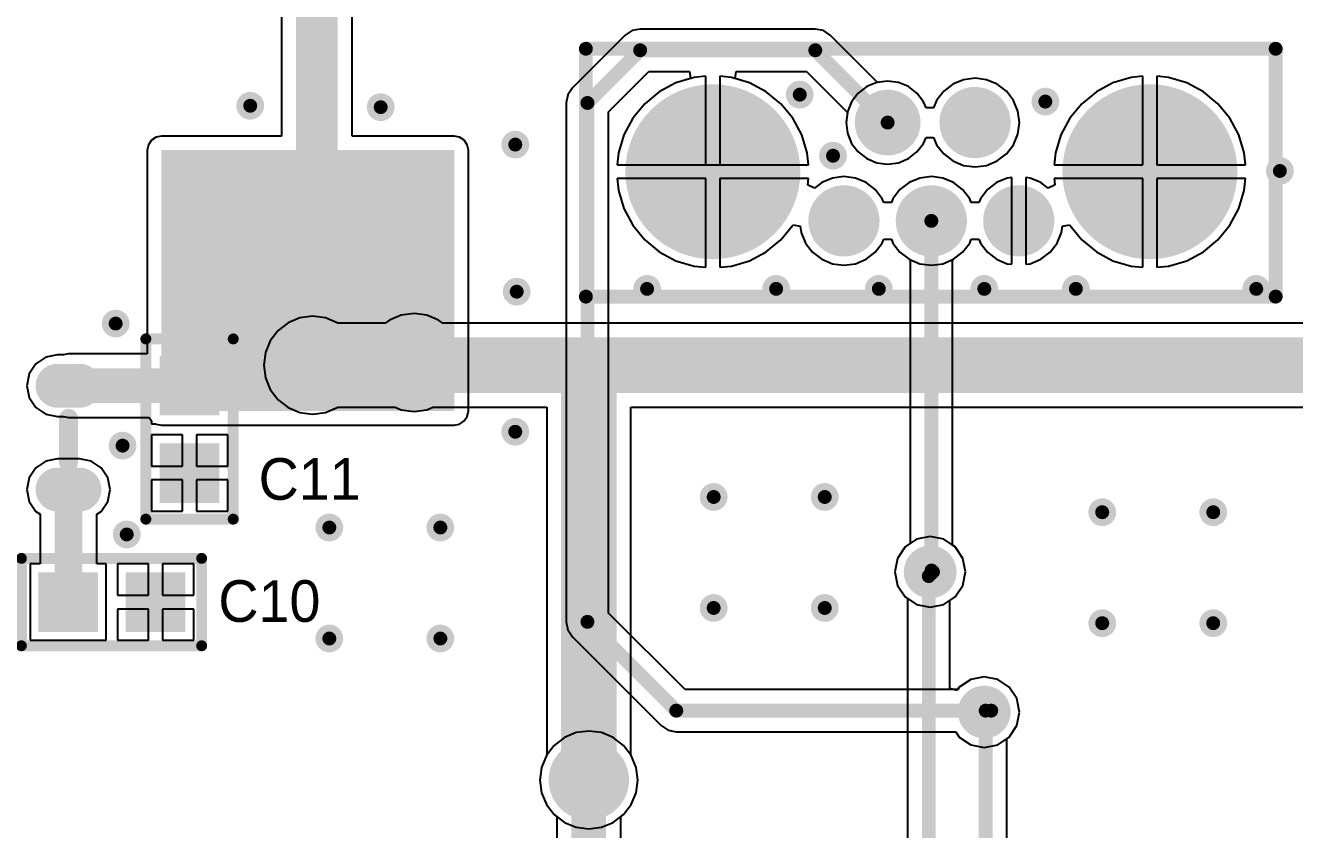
# Model space of a CAD drawing. Header units: millimetres. Extents: x 290 to 416, y 396 to 474.
# Drawn here: x 332.97 to 356.2, y 442.85 to 457.58 of the extents above; entities that cross this region are included whole.
import ezdxf

# ---------------------------------------------------------------- set-up
doc = ezdxf.new("R2010")
doc.units = ezdxf.units.MM
for name, color, linetype in [('BottomLayer', 5, 'Continuous'), ('BottomOverlay', 54, 'Continuous'), ('BottomSolder', 6, 'Continuous'), ('MultiLayer', 9, 'Continuous'), ('PadHoleLayer', 156, 'Continuous'), ('TopLayer', 1, 'Continuous'), ('TopOverlay', 2, 'Continuous'), ('TopPaste', 8, 'Continuous'), ('TopSolder', 216, 'Continuous'), ('ViaHoleLayer', 16, 'Continuous')]:
    doc.layers.add(name, color=color, linetype=linetype)

# ---------------------------------------------------------------- blocks, each defined once
blk = doc.blocks.new('0603_10')
at = {"layer": 'TopLayer'}
for points in [[(0.553, -1.201), (0.553, -0.312), (-0.336, -1.201), (-0.336, -0.312)], [(0.553, -2.8), (0.553, -1.911), (-0.336, -2.8), (-0.336, -1.911)]]:
    blk.add_solid(points, dxfattribs=at)
at = {"layer": 'TopOverlay', "const_width": 0.2}
for points in [[(-0.692, 0.1), (0.908, 0.1)], [(-0.692, 0.1), (-0.692, -3.2)], [(0.908, 0.1), (0.908, -3.2)], [(-0.692, -3.2), (0.908, -3.2)]]:
    blk.add_lwpolyline(points, dxfattribs=at)
at = {"layer": 'TopOverlay', "const_width": 0.1}
for points in [[(-0.742, 0.1, 1), (-0.642, 0.1, 1)], [(-0.742, 0.1, 1), (-0.642, 0.1, 1)], [(0.858, 0.1, 1), (0.958, 0.1, 1)], [(0.858, 0.1, 1), (0.958, 0.1, 1)], [(-0.742, -3.2, 1), (-0.642, -3.2, 1)], [(-0.742, -3.2, 1), (-0.642, -3.2, 1)], [(0.858, -3.2, 1), (0.958, -3.2, 1)], [(0.858, -3.2, 1), (0.958, -3.2, 1)]]:
    blk.add_lwpolyline(points, format="xyb", close=True, dxfattribs=at)
at = {"layer": 'TopPaste'}
for points in [[(0.553, -1.201), (0.553, -0.312), (-0.336, -1.201), (-0.336, -0.312)], [(0.553, -2.8), (0.553, -1.911), (-0.336, -2.8), (-0.336, -1.911)]]:
    blk.add_solid(points, dxfattribs=at)
at = {"layer": 'TopSolder'}
for points in [[(0.654, -1.302), (0.654, -0.21), (-0.438, -1.302), (-0.438, -0.21)], [(0.654, -2.902), (0.654, -1.81), (-0.438, -2.902), (-0.438, -1.81)]]:
    blk.add_solid(points, dxfattribs=at)
blk = doc.blocks.new('0603_11')
at = {"layer": 'TopLayer'}
for points in [[(0.553, -1.201), (0.553, -0.312), (-0.336, -1.201), (-0.336, -0.312)], [(0.553, -2.8), (0.553, -1.911), (-0.336, -2.8), (-0.336, -1.911)]]:
    blk.add_solid(points, dxfattribs=at)
at = {"layer": 'TopOverlay', "const_width": 0.2}
for points in [[(-0.692, 0.1), (0.908, 0.1)], [(-0.692, -3.2), (-0.692, 0.1)], [(0.908, -3.2), (0.908, 0.1)], [(-0.692, -3.2), (0.908, -3.2)]]:
    blk.add_lwpolyline(points, dxfattribs=at)
at = {"layer": 'TopOverlay', "const_width": 0.1}
for points in [[(-0.742, 0.1, 1), (-0.642, 0.1, 1)], [(-0.742, 0.1, 1), (-0.642, 0.1, 1)], [(0.858, 0.1, 1), (0.958, 0.1, 1)], [(0.858, 0.1, 1), (0.958, 0.1, 1)], [(-0.742, -3.2, 1), (-0.642, -3.2, 1)], [(-0.742, -3.2, 1), (-0.642, -3.2, 1)], [(0.858, -3.2, 1), (0.958, -3.2, 1)], [(0.858, -3.2, 1), (0.958, -3.2, 1)]]:
    blk.add_lwpolyline(points, format="xyb", close=True, dxfattribs=at)
at = {"layer": 'TopPaste'}
for points in [[(0.553, -1.201), (0.553, -0.312), (-0.336, -1.201), (-0.336, -0.312)], [(0.553, -2.8), (0.553, -1.911), (-0.336, -2.8), (-0.336, -1.911)]]:
    blk.add_solid(points, dxfattribs=at)
at = {"layer": 'TopSolder'}
for points in [[(0.654, -1.302), (0.654, -0.21), (-0.438, -1.302), (-0.438, -0.21)], [(0.654, -2.902), (0.654, -1.81), (-0.438, -2.902), (-0.438, -1.81)]]:
    blk.add_solid(points, dxfattribs=at)
blk = doc.blocks.new('SOT_23_5_36')
at = {"layer": 'TopLayer', "const_width": 0.6}
for points in [[(-0.995, 1.699), (-0.995, 1.299)], [(0.905, 1.699), (0.905, 1.299)], [(-0.045, -1.001), (-0.045, -1.401)], [(0.905, -1.001), (0.905, -1.401)]]:
    blk.add_lwpolyline(points, dxfattribs=at)
at = {"layer": 'TopLayer', "const_width": 0.3}
for points in [[(-1.145, 1.699, 1), (-0.845, 1.699, 1)], [(0.755, 1.699, 1), (1.055, 1.699, 1)], [(-1.145, 1.299, 1), (-0.845, 1.299, 1)], [(0.755, 1.299, 1), (1.055, 1.299, 1)], [(-0.195, -1.001, 1), (0.105, -1.001, 1)], [(0.755, -1.001, 1), (1.055, -1.001, 1)], [(-0.195, -1.401, 1), (0.105, -1.401, 1)], [(0.755, -1.401, 1), (1.055, -1.401, 1)]]:
    blk.add_lwpolyline(points, format="xyb", close=True, dxfattribs=at)
at = {"layer": 'TopLayer'}
blk.add_solid([(-0.695, -1.601), (-0.695, -0.601), (-1.295, -1.601), (-1.295, -0.601)], dxfattribs=at)
at = {"layer": 'TopOverlay', "const_width": 0.35}
blk.add_lwpolyline([(0.405, 1.499), (-0.395, 1.499)], dxfattribs=at)
at = {"layer": 'TopOverlay', "const_width": 0.175}
for points in [[(-0.483, 1.499, 1), (-0.308, 1.499, 1)], [(0.317, 1.499, 1), (0.492, 1.499, 1)]]:
    blk.add_lwpolyline(points, format="xyb", close=True, dxfattribs=at)
at = {"layer": 'TopPaste', "const_width": 0.6}
for points in [[(-0.995, 1.699), (-0.995, 1.299)], [(0.905, 1.699), (0.905, 1.299)], [(-0.045, -1.001), (-0.045, -1.401)], [(0.905, -1.001), (0.905, -1.401)]]:
    blk.add_lwpolyline(points, dxfattribs=at)
at = {"layer": 'TopPaste', "const_width": 0.3}
for points in [[(-1.145, 1.699, 1), (-0.845, 1.699, 1)], [(0.755, 1.699, 1), (1.055, 1.699, 1)], [(-1.145, 1.299, 1), (-0.845, 1.299, 1)], [(0.755, 1.299, 1), (1.055, 1.299, 1)], [(-0.195, -1.001, 1), (0.105, -1.001, 1)], [(0.755, -1.001, 1), (1.055, -1.001, 1)], [(-0.195, -1.401, 1), (0.105, -1.401, 1)], [(0.755, -1.401, 1), (1.055, -1.401, 1)]]:
    blk.add_lwpolyline(points, format="xyb", close=True, dxfattribs=at)
at = {"layer": 'TopPaste'}
blk.add_solid([(-0.695, -1.601), (-0.695, -0.601), (-1.295, -1.601), (-1.295, -0.601)], dxfattribs=at)
at = {"layer": 'TopSolder', "const_width": 0.803}
for points in [[(-0.995, 1.699), (-0.995, 1.299)], [(0.905, 1.699), (0.905, 1.299)], [(-0.045, -1.001), (-0.045, -1.401)], [(0.905, -1.001), (0.905, -1.401)]]:
    blk.add_lwpolyline(points, dxfattribs=at)
at = {"layer": 'TopSolder', "const_width": 0.402}
for points in [[(-1.196, 1.699, 1), (-0.794, 1.699, 1)], [(0.704, 1.699, 1), (1.106, 1.699, 1)], [(-1.196, 1.299, 1), (-0.794, 1.299, 1)], [(0.704, 1.299, 1), (1.106, 1.299, 1)], [(-0.246, -1.001, 1), (0.156, -1.001, 1)], [(0.704, -1.001, 1), (1.106, -1.001, 1)], [(-0.246, -1.401, 1), (0.156, -1.401, 1)], [(0.704, -1.401, 1), (1.106, -1.401, 1)]]:
    blk.add_lwpolyline(points, format="xyb", close=True, dxfattribs=at)
at = {"layer": 'TopSolder'}
blk.add_solid([(-0.593, -1.703), (-0.593, -0.499), (-1.397, -1.703), (-1.397, -0.499)], dxfattribs=at)
blk = doc.blocks.new('M____USB_B_50')
at = {"layer": 'BottomLayer'}
for points, const_width in [([(0.15, 4, 1), (1.65, 4, 1)], 1.5), ([(-0.275, 1.6, 1), (0.275, 1.6, 1)], 0.55), ([(1.55, 0.8, 1), (2.05, 0.8, 1)], 0.5), ([(-0.275, 0, 1), (0.275, 0, 1)], 0.55), ([(1.525, -0.8, 1), (2.075, -0.8, 1)], 0.55), ([(-0.275, -1.6, 1), (0.275, -1.6, 1)], 0.55), ([(0.15, -4, 1), (1.65, -4, 1)], 1.5)]:
    blk.add_lwpolyline(points, format="xyb", close=True, dxfattribs=dict(at, const_width=const_width))
at = {"layer": 'BottomOverlay', "const_width": 0.254}
for points in [[(-1.387, 6.324), (3.152, 6.324)], [(-1.387, 6.324), (-1.387, -6.303)], [(3.152, 6.324), (3.152, -6.303)], [(-1.387, -6.303), (3.152, -6.303)]]:
    blk.add_lwpolyline(points, dxfattribs=at)
at = {"layer": 'BottomOverlay', "const_width": 0.127}
for points in [[(-1.45, 6.324, 1), (-1.323, 6.324, 1)], [(-1.45, 6.324, 1), (-1.323, 6.324, 1)], [(3.088, 6.324, 1), (3.215, 6.324, 1)], [(3.088, 6.324, 1), (3.215, 6.324, 1)], [(-1.45, -6.303, 1), (-1.323, -6.303, 1)], [(-1.45, -6.303, 1), (-1.323, -6.303, 1)], [(3.088, -6.303, 1), (3.215, -6.303, 1)], [(3.088, -6.303, 1), (3.215, -6.303, 1)]]:
    blk.add_lwpolyline(points, format="xyb", close=True, dxfattribs=at)
at = {"layer": 'BottomSolder'}
for points, const_width in [([(0.099, 4, 1), (1.701, 4, 1)], 1.602), ([(-0.326, 1.6, 1), (0.326, 1.6, 1)], 0.652), ([(1.499, 0.8, 1), (2.101, 0.8, 1)], 0.602), ([(-0.326, 0, 1), (0.326, 0, 1)], 0.652), ([(1.474, -0.8, 1), (2.126, -0.8, 1)], 0.652), ([(-0.326, -1.6, 1), (0.326, -1.6, 1)], 0.652), ([(0.099, -4, 1), (1.701, -4, 1)], 1.602)]:
    blk.add_lwpolyline(points, format="xyb", close=True, dxfattribs=dict(at, const_width=const_width))
at = {"layer": 'MultiLayer'}
for points, const_width in [([(0.15, 4, 1), (1.65, 4, 1)], 1.5), ([(-0.275, 1.6, 1), (0.275, 1.6, 1)], 0.55), ([(1.55, 0.8, 1), (2.05, 0.8, 1)], 0.5), ([(-0.275, 0, 1), (0.275, 0, 1)], 0.55), ([(1.525, -0.8, 1), (2.075, -0.8, 1)], 0.55), ([(-0.275, -1.6, 1), (0.275, -1.6, 1)], 0.55), ([(0.15, -4, 1), (1.65, -4, 1)], 1.5)]:
    blk.add_lwpolyline(points, format="xyb", close=True, dxfattribs=dict(at, const_width=const_width))
at = {"layer": 'PadHoleLayer'}
for points, const_width in [([(0.4, 4, 1), (1.4, 4, 1)], 1), ([(-0.2, 1.6, 1), (0.2, 1.6, 1)], 0.4), ([(1.6, 0.8, 1), (2, 0.8, 1)], 0.4), ([(-0.2, 0, 1), (0.2, 0, 1)], 0.4), ([(1.6, -0.8, 1), (2, -0.8, 1)], 0.4), ([(-0.2, -1.6, 1), (0.2, -1.6, 1)], 0.4), ([(0.4, -4, 1), (1.4, -4, 1)], 1)]:
    blk.add_lwpolyline(points, format="xyb", close=True, dxfattribs=dict(at, const_width=const_width))
at = {"layer": 'TopLayer'}
for points, const_width in [([(0.15, 4, 1), (1.65, 4, 1)], 1.5), ([(-0.275, 1.6, 1), (0.275, 1.6, 1)], 0.55), ([(1.55, 0.8, 1), (2.05, 0.8, 1)], 0.5), ([(-0.275, 0, 1), (0.275, 0, 1)], 0.55), ([(1.525, -0.8, 1), (2.075, -0.8, 1)], 0.55), ([(-0.275, -1.6, 1), (0.275, -1.6, 1)], 0.55), ([(0.15, -4, 1), (1.65, -4, 1)], 1.5)]:
    blk.add_lwpolyline(points, format="xyb", close=True, dxfattribs=dict(at, const_width=const_width))
at = {"layer": 'TopSolder'}
for points, const_width in [([(0.099, 4, 1), (1.701, 4, 1)], 1.602), ([(-0.326, 1.6, 1), (0.326, 1.6, 1)], 0.652), ([(1.499, 0.8, 1), (2.101, 0.8, 1)], 0.602), ([(-0.326, 0, 1), (0.326, 0, 1)], 0.652), ([(1.474, -0.8, 1), (2.126, -0.8, 1)], 0.652), ([(-0.326, -1.6, 1), (0.326, -1.6, 1)], 0.652), ([(0.099, -4, 1), (1.701, -4, 1)], 1.602)]:
    blk.add_lwpolyline(points, format="xyb", close=True, dxfattribs=dict(at, const_width=const_width))

msp = doc.modelspace()

# ---------------------------------------------------------------- linework, layer by layer
at = {"layer": 'BottomLayer'}
for p, q in [((345.207, 456.628), (344.876, 456.528)), ((345.424, 456.65), (345.207, 456.628)), ((345.424, 455.027), (345.424, 456.65)), ((345.894, 456.628), (345.678, 456.65)), ((345.678, 456.65), (345.678, 455.027)), ((346.225, 456.528), (345.894, 456.628)), ((348.554, 456.534), (348.37, 456.458)), ((348.751, 456.56), (348.554, 456.534)), ((348.947, 456.534), (348.751, 456.56)), ((349.131, 456.458), (348.947, 456.534)), ((350.141, 456.583), (349.945, 456.502)), ((350.351, 456.611), (350.141, 456.583)), ((350.561, 456.583), (350.351, 456.611)), ((350.756, 456.502), (350.561, 456.583)), ((353.207, 456.628), (352.876, 456.528)), ((353.424, 456.65), (353.207, 456.628)), ((353.424, 455.027), (353.424, 456.65)), ((353.894, 456.628), (353.678, 456.65)), ((353.678, 456.65), (353.678, 455.027)), ((354.225, 456.528), (353.894, 456.628)), ((344.571, 456.365), (344.304, 456.146)), ((344.876, 456.528), (344.571, 456.365)), ((346.53, 456.365), (346.225, 456.528)), ((346.797, 456.146), (346.53, 456.365)), ((348.213, 456.337), (348.092, 456.18)), ((348.37, 456.458), (348.213, 456.337)), ((349.288, 456.337), (349.131, 456.458)), ((349.409, 456.18), (349.288, 456.337)), ((349.777, 456.373), (349.648, 456.205)), ((349.945, 456.502), (349.777, 456.373)), ((350.924, 456.373), (350.756, 456.502)), ((351.053, 456.205), (350.924, 456.373)), ((352.571, 456.365), (352.304, 456.146)), ((352.876, 456.528), (352.571, 456.365)), ((354.53, 456.365), (354.225, 456.528)), ((354.797, 456.146), (354.53, 456.365)), ((344.304, 456.146), (344.085, 455.879)), ((347.016, 455.879), (346.797, 456.146)), ((348.092, 456.18), (348.016, 455.996)), ((349.455, 456.07), (349.409, 456.18)), ((349.592, 456.07), (349.455, 456.07)), ((349.648, 456.205), (349.592, 456.07)), ((351.134, 456.009), (351.053, 456.205)), ((352.304, 456.146), (352.085, 455.879)), ((355.016, 455.879), (354.797, 456.146)), ((344.085, 455.879), (343.922, 455.574)), ((347.179, 455.574), (347.016, 455.879)), ((348.016, 455.996), (347.99, 455.8)), ((351.162, 455.8), (351.134, 456.009)), ((352.085, 455.879), (351.922, 455.574)), ((355.179, 455.574), (355.016, 455.879)), ((347.99, 455.8), (348.016, 455.603)), ((348.016, 455.603), (348.092, 455.419)), ((351.134, 455.59), (351.162, 455.8)), ((343.922, 455.574), (343.822, 455.243)), ((347.279, 455.243), (347.179, 455.574)), ((348.092, 455.419), (348.213, 455.262)), ((349.288, 455.262), (349.409, 455.419)), ((349.409, 455.419), (349.455, 455.529)), ((349.455, 455.529), (349.592, 455.529)), ((349.592, 455.529), (349.648, 455.394)), ((349.648, 455.394), (349.777, 455.226)), ((350.924, 455.226), (351.053, 455.394)), ((351.053, 455.394), (351.134, 455.59)), ((351.922, 455.574), (351.822, 455.243)), ((355.279, 455.243), (355.179, 455.574)), ((343.822, 455.243), (343.801, 455.027)), ((347.301, 455.027), (347.279, 455.243)), ((348.213, 455.262), (348.37, 455.141)), ((348.37, 455.141), (348.554, 455.065)), ((348.947, 455.065), (349.131, 455.141)), ((349.131, 455.141), (349.288, 455.262)), ((349.777, 455.226), (349.945, 455.097)), ((350.756, 455.097), (350.924, 455.226)), ((351.822, 455.243), (351.801, 455.027)), ((355.301, 455.027), (355.279, 455.243)), ((343.801, 455.027), (345.424, 455.027)), ((345.678, 455.027), (347.301, 455.027)), ((348.554, 455.065), (348.751, 455.039)), ((348.751, 455.039), (348.947, 455.065)), ((349.945, 455.097), (350.141, 455.016)), ((350.141, 455.016), (350.351, 454.989)), ((350.351, 454.989), (350.561, 455.016)), ((350.561, 455.016), (350.756, 455.097)), ((351.801, 455.027), (353.424, 455.027)), ((353.678, 455.027), (355.301, 455.027)), ((345.424, 454.773), (343.801, 454.773)), ((343.801, 454.773), (343.822, 454.556)), ((345.424, 453.15), (345.424, 454.773)), ((347.301, 454.773), (345.678, 454.773)), ((345.678, 454.773), (345.678, 453.15)), ((347.289, 454.658), (347.301, 454.773)), ((347.545, 454.702), (347.411, 454.599)), ((347.741, 454.783), (347.545, 454.702)), ((347.951, 454.811), (347.741, 454.783)), ((348.161, 454.783), (347.951, 454.811)), ((348.356, 454.702), (348.161, 454.783)), ((348.524, 454.573), (348.356, 454.702)), ((349.145, 454.702), (348.977, 454.573)), ((349.341, 454.783), (349.145, 454.702)), ((349.551, 454.811), (349.341, 454.783)), ((349.761, 454.783), (349.551, 454.811)), ((349.956, 454.702), (349.761, 454.783)), ((350.124, 454.573), (349.956, 454.702)), ((350.745, 454.702), (350.577, 454.573)), ((350.941, 454.783), (350.745, 454.702)), ((351.024, 454.794), (350.941, 454.783)), ((351.024, 454), (351.024, 454.794)), ((351.361, 454.783), (351.278, 454.794)), ((351.278, 454.794), (351.278, 454)), ((351.556, 454.702), (351.361, 454.783)), ((351.69, 454.599), (351.556, 454.702)), ((353.424, 454.773), (351.801, 454.773)), ((351.801, 454.773), (351.812, 454.658)), ((353.424, 453.15), (353.424, 454.773)), ((355.301, 454.773), (353.678, 454.773)), ((353.678, 454.773), (353.678, 453.15)), ((355.279, 454.556), (355.301, 454.773)), ((343.822, 454.556), (343.922, 454.225)), ((347.295, 454.652), (347.289, 454.658)), ((347.411, 454.599), (347.295, 454.652)), ((348.653, 454.405), (348.524, 454.573)), ((348.977, 454.573), (348.848, 454.405)), ((350.253, 454.405), (350.124, 454.573)), ((350.577, 454.573), (350.448, 454.405)), ((351.806, 454.652), (351.69, 454.599)), ((351.812, 454.658), (351.806, 454.652)), ((355.179, 454.225), (355.279, 454.556)), ((343.922, 454.225), (344.085, 453.92)), ((348.682, 454.335), (348.653, 454.405)), ((348.819, 454.335), (348.682, 454.335)), ((348.848, 454.405), (348.819, 454.335)), ((350.282, 454.335), (350.253, 454.405)), ((350.419, 454.335), (350.282, 454.335)), ((350.448, 454.405), (350.419, 454.335)), ((355.016, 453.92), (355.179, 454.225)), ((351.024, 453.205), (351.024, 454)), ((351.278, 454), (351.278, 453.205)), ((344.085, 453.92), (344.304, 453.653)), ((346.797, 453.653), (347.016, 453.92)), ((347.016, 453.92), (347.021, 453.929)), ((347.021, 453.929), (347.152, 453.905)), ((347.152, 453.905), (347.167, 453.79)), ((347.167, 453.79), (347.248, 453.594)), ((351.853, 453.594), (351.934, 453.79)), ((351.934, 453.79), (351.949, 453.905)), ((351.949, 453.905), (352.08, 453.929)), ((352.08, 453.929), (352.085, 453.92)), ((352.085, 453.92), (352.304, 453.653)), ((354.797, 453.653), (355.016, 453.92)), ((344.304, 453.653), (344.571, 453.434)), ((346.53, 453.434), (346.797, 453.653)), ((347.248, 453.594), (347.377, 453.426)), ((348.524, 453.426), (348.653, 453.594)), ((348.653, 453.594), (348.682, 453.664)), ((348.682, 453.664), (348.819, 453.664)), ((348.819, 453.664), (348.848, 453.594)), ((348.848, 453.594), (348.977, 453.426)), ((350.124, 453.426), (350.253, 453.594)), ((350.253, 453.594), (350.282, 453.664)), ((350.282, 453.664), (350.419, 453.664)), ((350.419, 453.664), (350.448, 453.594)), ((350.448, 453.594), (350.577, 453.426)), ((351.724, 453.426), (351.853, 453.594)), ((352.304, 453.653), (352.571, 453.434)), ((354.53, 453.434), (354.797, 453.653)), ((344.571, 453.434), (344.876, 453.271)), ((346.225, 453.271), (346.53, 453.434)), ((347.377, 453.426), (347.545, 453.297)), ((347.545, 453.297), (347.741, 453.216)), ((348.161, 453.216), (348.356, 453.297)), ((348.356, 453.297), (348.524, 453.426)), ((348.977, 453.426), (349.145, 453.297)), ((349.145, 453.297), (349.341, 453.216)), ((349.761, 453.216), (349.956, 453.297)), ((349.956, 453.297), (350.124, 453.426)), ((350.577, 453.426), (350.745, 453.297)), ((350.745, 453.297), (350.941, 453.216)), ((351.361, 453.216), (351.556, 453.297)), ((351.556, 453.297), (351.724, 453.426)), ((352.571, 453.434), (352.876, 453.271)), ((354.225, 453.271), (354.53, 453.434)), ((344.876, 453.271), (345.207, 453.171)), ((345.207, 453.171), (345.424, 453.15)), ((345.678, 453.15), (345.894, 453.171)), ((345.894, 453.171), (346.225, 453.271)), ((347.741, 453.216), (347.951, 453.189)), ((347.951, 453.189), (348.161, 453.216)), ((349.341, 453.216), (349.551, 453.189)), ((349.551, 453.189), (349.761, 453.216)), ((350.941, 453.216), (351.024, 453.205)), ((351.278, 453.205), (351.361, 453.216)), ((352.876, 453.271), (353.207, 453.171)), ((353.207, 453.171), (353.424, 453.15)), ((353.678, 453.15), (353.894, 453.171)), ((353.894, 453.171), (354.225, 453.271)), ((337.778, 452.135), (337.592, 451.992)), ((337.994, 452.224), (337.778, 452.135)), ((338.226, 452.255), (337.994, 452.224)), ((338.458, 452.224), (338.226, 452.255)), ((338.675, 452.135), (338.458, 452.224)), ((338.685, 452.127), (338.675, 452.135)), ((339.556, 452.127), (338.685, 452.127)), ((339.632, 452.185), (339.556, 452.127)), ((339.849, 452.275), (339.632, 452.185)), ((340.081, 452.305), (339.849, 452.275)), ((340.313, 452.275), (340.081, 452.305)), ((340.529, 452.185), (340.313, 452.275)), ((340.606, 452.127), (340.529, 452.185)), ((358.419, 452.127), (340.606, 452.127)), ((337.592, 451.992), (337.45, 451.806)), ((337.45, 451.806), (337.36, 451.59)), ((337.36, 451.59), (337.33, 451.358)), ((337.33, 451.358), (337.36, 451.126)), ((337.36, 451.126), (337.45, 450.91)), ((337.45, 450.91), (337.592, 450.724)), ((337.592, 450.724), (337.778, 450.581)), ((337.778, 450.581), (337.994, 450.492)), ((337.994, 450.492), (338.226, 450.461)), ((338.226, 450.461), (338.458, 450.492)), ((338.458, 450.492), (338.675, 450.581)), ((338.675, 450.581), (338.685, 450.589)), ((338.685, 450.589), (339.736, 450.589)), ((339.736, 450.589), (339.849, 450.543)), ((339.849, 450.543), (340.081, 450.512)), ((340.081, 450.512), (340.313, 450.543)), ((340.313, 450.543), (340.426, 450.589)), ((340.426, 450.589), (342.512, 450.589)), ((342.512, 450.589), (342.512, 444.222)), ((344.05, 444.222), (344.05, 450.589)), ((344.05, 450.589), (358.101, 450.589)), ((349.282, 448.172), (349.072, 448.031)), ((349.529, 448.221), (349.282, 448.172)), ((349.777, 448.172), (349.529, 448.221)), ((349.987, 448.031), (349.777, 448.172)), ((349.072, 448.031), (348.931, 447.821)), ((350.128, 447.821), (349.987, 448.031)), ((348.931, 447.821), (348.882, 447.573)), ((350.177, 447.573), (350.128, 447.821)), ((348.882, 447.573), (348.931, 447.326)), ((350.128, 447.326), (350.177, 447.573)), ((348.931, 447.326), (349.072, 447.116)), ((349.987, 447.116), (350.128, 447.326)), ((349.072, 447.116), (349.116, 447.086)), ((349.116, 447.086), (349.116, 440.178)), ((349.892, 447.052), (349.987, 447.116)), ((349.892, 445.44), (349.892, 447.052)), ((350.52, 445.655), (350.272, 445.606)), ((350.768, 445.606), (350.52, 445.655)), ((350.019, 445.402), (349.892, 445.44)), ((350.062, 445.466), (350.019, 445.402)), ((350.272, 445.606), (350.062, 445.466)), ((350.978, 445.466), (350.768, 445.606)), ((351.118, 445.256), (350.978, 445.466)), ((351.167, 445.008), (351.118, 445.256)), ((351.118, 444.76), (351.167, 445.008)), ((350.978, 444.55), (351.118, 444.76)), ((350.934, 444.521), (350.978, 444.55)), ((350.934, 441.601), (350.934, 444.521)), ((342.512, 444.222), (342.504, 444.212)), ((344.058, 444.212), (344.05, 444.222)), ((342.415, 443.995), (342.384, 443.763)), ((342.504, 444.212), (342.415, 443.995)), ((344.147, 443.995), (344.058, 444.212)), ((344.178, 443.763), (344.147, 443.995)), ((342.384, 443.763), (342.415, 443.531)), ((344.147, 443.531), (344.178, 443.763)), ((342.415, 443.531), (342.504, 443.315)), ((344.058, 443.315), (344.147, 443.531)), ((342.504, 443.315), (342.647, 443.129)), ((343.915, 443.129), (344.058, 443.315)), ((342.647, 443.129), (342.833, 442.987)), ((343.729, 442.987), (343.915, 443.129)), ((342.833, 442.987), (343.049, 442.897)), ((343.049, 442.897), (343.281, 442.867)), ((343.281, 442.867), (343.513, 442.897)), ((343.513, 442.897), (343.729, 442.987))]:
    msp.add_line(p, q, dxfattribs=at)
for points, const_width in [([(347.015, 456.311, 1), (347.269, 456.311, 1)], 0.254), ([(336.956, 456.108, 1), (337.21, 456.108, 1)], 0.254), ([(339.344, 456.082, 1), (339.598, 456.082, 1)], 0.254), ([(351.511, 456.184, 1), (351.765, 456.184, 1)], 0.254), ([(341.808, 455.397, 1), (342.062, 455.397, 1)], 0.254), ([(347.624, 455.193, 1), (347.878, 455.193, 1)], 0.254), ([(355.803, 454.914, 1), (356.057, 454.914, 1)], 0.254), ([(341.833, 452.704, 1), (342.087, 452.704, 1)], 0.254), ([(344.221, 452.755, 1), (344.475, 452.755, 1)], 0.254), ([(346.583, 452.755, 1), (346.837, 452.755, 1)], 0.254), ([(348.463, 452.755, 1), (348.717, 452.755, 1)], 0.254), ([(350.393, 452.755, 1), (350.647, 452.755, 1)], 0.254), ([(352.069, 452.755, 1), (352.323, 452.755, 1)], 0.254), ([(355.371, 452.755, 1), (355.625, 452.755, 1)], 0.254), ([(334.493, 452.12, 1), (334.747, 452.12, 1)], 0.254), ([(337.909, 451.358, 1), (338.544, 451.358, 1)], 0.635), ([(339.763, 451.409, 1), (340.398, 451.409, 1)], 0.635), ([(337.972, 451.358, 1), (338.48, 451.358, 1)], 0.508), ([(343.129, 451.307, 1), (343.637, 451.307, 1)], 0.508), ([(343.205, 451.231, 1), (343.713, 451.231, 1)], 0.508), ([(343.205, 451.231, 1), (343.713, 451.231, 1)], 0.508), ([(343.027, 451.053, 1), (343.535, 451.053, 1)], 0.508), ([(343.027, 451.053, 1), (343.535, 451.053, 1)], 0.508), ([(341.808, 450.139, 1), (342.062, 450.139, 1)], 0.254), ([(334.62, 449.885, 1), (334.874, 449.885, 1)], 0.254), ([(345.44, 448.945, 1), (345.694, 448.945, 1)], 0.254), ([(347.472, 448.945, 1), (347.726, 448.945, 1)], 0.254), ([(352.552, 448.666, 1), (352.806, 448.666, 1)], 0.254), ([(354.584, 448.666, 1), (354.838, 448.666, 1)], 0.254), ([(338.404, 448.386, 1), (338.658, 448.386, 1)], 0.254), ([(340.436, 448.386, 1), (340.69, 448.386, 1)], 0.254), ([(334.696, 448.259, 1), (334.95, 448.259, 1)], 0.254), ([(349.339, 447.573, 1), (349.72, 447.573, 1)], 0.381), ([(349.491, 447.599, 1), (349.618, 447.599, 1)], 0.127), ([(349.44, 447.497, 1), (349.567, 447.497, 1)], 0.127), ([(349.44, 447.497, 1), (349.567, 447.497, 1)], 0.127), ([(349.517, 447.573, 1), (349.644, 447.573, 1)], 0.127), ([(349.517, 447.573, 1), (349.644, 447.573, 1)], 0.127), ([(345.44, 446.913, 1), (345.694, 446.913, 1)], 0.254), ([(347.472, 446.913, 1), (347.726, 446.913, 1)], 0.254), ([(352.552, 446.634, 1), (352.806, 446.634, 1)], 0.254), ([(354.584, 446.634, 1), (354.838, 446.634, 1)], 0.254), ([(338.404, 446.354, 1), (338.658, 446.354, 1)], 0.254), ([(340.436, 446.354, 1), (340.69, 446.354, 1)], 0.254), ([(350.329, 445.008, 1), (350.711, 445.008, 1)], 0.381), ([(350.482, 445.033, 1), (350.609, 445.033, 1)], 0.127), ([(342.964, 443.763, 1), (343.599, 443.763, 1)], 0.635), ([(343.027, 443.763, 1), (343.535, 443.763, 1)], 0.508)]:
    msp.add_lwpolyline(points, format="xyb", close=True, dxfattribs=dict(at, const_width=const_width))
for points, const_width in [([(338.226, 451.358), (358.419, 451.358)], 1.016), ([(343.281, 451.053), (343.459, 451.231)], 1.016), ([(343.383, 451.307), (343.459, 451.231)], 1.016), ([(343.281, 443.763), (343.281, 451.053)], 1.016), ([(349.555, 447.599), (349.58, 447.573)], 0.254), ([(349.504, 447.497), (349.58, 447.573)], 0.254), ([(349.504, 439.674), (349.504, 447.497)], 0.254), ([(350.545, 441.096), (350.545, 445.033)], 0.254)]:
    msp.add_lwpolyline(points, dxfattribs=dict(at, const_width=const_width))
at = {"layer": 'BottomSolder'}
for points, const_width in [([(339.712, 451.409, 1), (340.449, 451.409, 1)], 0.737), ([(337.858, 451.358, 1), (338.595, 451.358, 1)], 0.737), ([(349.288, 447.573, 1), (349.771, 447.573, 1)], 0.483), ([(350.279, 445.008, 1), (350.761, 445.008, 1)], 0.483), ([(342.913, 443.763, 1), (343.649, 443.763, 1)], 0.737)]:
    msp.add_lwpolyline(points, format="xyb", close=True, dxfattribs=dict(at, const_width=const_width))
at = {"layer": 'MultiLayer'}
for points, const_width in [([(347.015, 456.311, 1), (347.269, 456.311, 1)], 0.254), ([(336.956, 456.108, 1), (337.21, 456.108, 1)], 0.254), ([(339.344, 456.082, 1), (339.598, 456.082, 1)], 0.254), ([(351.511, 456.184, 1), (351.765, 456.184, 1)], 0.254), ([(341.808, 455.397, 1), (342.062, 455.397, 1)], 0.254), ([(347.624, 455.193, 1), (347.878, 455.193, 1)], 0.254), ([(355.803, 454.914, 1), (356.057, 454.914, 1)], 0.254), ([(341.833, 452.704, 1), (342.087, 452.704, 1)], 0.254), ([(344.221, 452.755, 1), (344.475, 452.755, 1)], 0.254), ([(346.583, 452.755, 1), (346.837, 452.755, 1)], 0.254), ([(348.463, 452.755, 1), (348.717, 452.755, 1)], 0.254), ([(350.393, 452.755, 1), (350.647, 452.755, 1)], 0.254), ([(352.069, 452.755, 1), (352.323, 452.755, 1)], 0.254), ([(355.371, 452.755, 1), (355.625, 452.755, 1)], 0.254), ([(334.493, 452.12, 1), (334.747, 452.12, 1)], 0.254), ([(337.909, 451.358, 1), (338.544, 451.358, 1)], 0.635), ([(339.763, 451.409, 1), (340.398, 451.409, 1)], 0.635), ([(341.808, 450.139, 1), (342.062, 450.139, 1)], 0.254), ([(334.62, 449.885, 1), (334.874, 449.885, 1)], 0.254), ([(345.44, 448.945, 1), (345.694, 448.945, 1)], 0.254), ([(347.472, 448.945, 1), (347.726, 448.945, 1)], 0.254), ([(352.552, 448.666, 1), (352.806, 448.666, 1)], 0.254), ([(354.584, 448.666, 1), (354.838, 448.666, 1)], 0.254), ([(338.404, 448.386, 1), (338.658, 448.386, 1)], 0.254), ([(340.436, 448.386, 1), (340.69, 448.386, 1)], 0.254), ([(334.696, 448.259, 1), (334.95, 448.259, 1)], 0.254), ([(349.339, 447.573, 1), (349.72, 447.573, 1)], 0.381), ([(345.44, 446.913, 1), (345.694, 446.913, 1)], 0.254), ([(347.472, 446.913, 1), (347.726, 446.913, 1)], 0.254), ([(352.552, 446.634, 1), (352.806, 446.634, 1)], 0.254), ([(354.584, 446.634, 1), (354.838, 446.634, 1)], 0.254), ([(338.404, 446.354, 1), (338.658, 446.354, 1)], 0.254), ([(340.436, 446.354, 1), (340.69, 446.354, 1)], 0.254), ([(350.329, 445.008, 1), (350.711, 445.008, 1)], 0.381), ([(342.964, 443.763, 1), (343.599, 443.763, 1)], 0.635)]:
    msp.add_lwpolyline(points, format="xyb", close=True, dxfattribs=dict(at, const_width=const_width))
at = {"layer": 'TopLayer'}
for p, q in [((337.655, 459.791), (337.655, 455.554)), ((338.95, 455.554), (338.95, 459.523)), ((344.072, 457.483), (343.946, 457.398)), ((344.221, 457.512), (344.072, 457.483)), ((347.426, 457.512), (344.221, 457.512)), ((347.575, 457.483), (347.426, 457.512)), ((347.701, 457.398), (347.575, 457.483)), ((343.946, 457.398), (342.981, 456.433)), ((348.564, 456.536), (347.701, 457.398)), ((343.644, 455.998), (344.382, 456.735)), ((344.382, 456.735), (345.122, 456.735)), ((345.141, 456.608), (344.876, 456.528)), ((345.122, 456.735), (345.141, 456.608)), ((345.96, 456.608), (345.979, 456.735)), ((346.225, 456.528), (345.96, 456.608)), ((345.979, 456.735), (347.266, 456.735)), ((347.266, 456.735), (348.015, 455.986)), ((348.751, 456.56), (348.564, 456.536)), ((348.947, 456.534), (348.751, 456.56)), ((349.131, 456.458), (348.947, 456.534)), ((350.141, 456.583), (349.945, 456.502)), ((350.351, 456.611), (350.141, 456.583)), ((350.561, 456.583), (350.351, 456.611)), ((350.756, 456.502), (350.561, 456.583)), ((353.207, 456.628), (352.876, 456.528)), ((353.424, 456.65), (353.207, 456.628)), ((353.424, 455.027), (353.424, 456.65)), ((353.894, 456.628), (353.678, 456.65)), ((353.678, 456.65), (353.678, 455.027)), ((354.225, 456.528), (353.894, 456.628)), ((342.897, 456.307), (342.867, 456.159)), ((342.981, 456.433), (342.897, 456.307)), ((344.571, 456.365), (344.304, 456.146)), ((344.876, 456.528), (344.571, 456.365)), ((346.53, 456.365), (346.225, 456.528)), ((346.797, 456.146), (346.53, 456.365)), ((349.288, 456.337), (349.131, 456.458)), ((349.409, 456.18), (349.288, 456.337)), ((349.777, 456.373), (349.648, 456.205)), ((349.945, 456.502), (349.777, 456.373)), ((350.924, 456.373), (350.756, 456.502)), ((351.053, 456.205), (350.924, 456.373)), ((352.571, 456.365), (352.304, 456.146)), ((352.876, 456.528), (352.571, 456.365)), ((354.53, 456.365), (354.225, 456.528)), ((354.797, 456.146), (354.53, 456.365)), ((342.867, 456.159), (342.867, 446.659)), ((344.304, 456.146), (344.085, 455.879)), ((347.016, 455.879), (346.797, 456.146)), ((349.455, 456.07), (349.409, 456.18)), ((349.592, 456.07), (349.455, 456.07)), ((349.648, 456.205), (349.592, 456.07)), ((351.134, 456.009), (351.053, 456.205)), ((352.304, 456.146), (352.085, 455.879)), ((355.016, 455.879), (354.797, 456.146)), ((343.644, 446.82), (343.644, 455.998)), ((344.085, 455.879), (343.922, 455.574)), ((347.179, 455.574), (347.016, 455.879)), ((348.015, 455.986), (347.99, 455.8)), ((351.162, 455.8), (351.134, 456.009)), ((352.085, 455.879), (351.922, 455.574)), ((355.179, 455.574), (355.016, 455.879)), ((347.99, 455.8), (348.016, 455.603)), ((348.016, 455.603), (348.092, 455.419)), ((351.134, 455.59), (351.162, 455.8)), ((335.219, 455.394), (335.199, 455.295)), ((335.275, 455.478), (335.219, 455.394)), ((335.359, 455.534), (335.275, 455.478)), ((335.458, 455.554), (335.359, 455.534)), ((337.655, 455.554), (335.458, 455.554)), ((340.817, 455.554), (338.95, 455.554)), ((340.916, 455.534), (340.817, 455.554)), ((341, 455.478), (340.916, 455.534)), ((341.056, 455.394), (341, 455.478)), ((341.076, 455.295), (341.056, 455.394)), ((343.922, 455.574), (343.822, 455.243)), ((347.279, 455.243), (347.179, 455.574)), ((348.092, 455.419), (348.213, 455.262)), ((349.288, 455.262), (349.409, 455.419)), ((349.409, 455.419), (349.455, 455.529)), ((349.455, 455.529), (349.592, 455.529)), ((349.592, 455.529), (349.648, 455.394)), ((349.648, 455.394), (349.777, 455.226)), ((350.924, 455.226), (351.053, 455.394)), ((351.053, 455.394), (351.134, 455.59)), ((351.922, 455.574), (351.822, 455.243)), ((355.279, 455.243), (355.179, 455.574)), ((335.199, 455.295), (335.199, 451.564)), ((341.076, 450.52), (341.076, 455.295)), ((343.822, 455.243), (343.801, 455.027)), ((347.301, 455.027), (347.279, 455.243)), ((348.213, 455.262), (348.37, 455.141)), ((348.37, 455.141), (348.554, 455.065)), ((348.947, 455.065), (349.131, 455.141)), ((349.131, 455.141), (349.288, 455.262)), ((349.777, 455.226), (349.945, 455.097)), ((350.756, 455.097), (350.924, 455.226)), ((351.822, 455.243), (351.801, 455.027)), ((355.301, 455.027), (355.279, 455.243)), ((343.801, 455.027), (347.301, 455.027)), ((348.554, 455.065), (348.751, 455.039)), ((348.751, 455.039), (348.947, 455.065)), ((349.945, 455.097), (350.141, 455.016)), ((350.141, 455.016), (350.351, 454.989)), ((350.351, 454.989), (350.561, 455.016)), ((350.561, 455.016), (350.756, 455.097)), ((351.801, 455.027), (353.424, 455.027)), ((353.678, 455.027), (355.301, 455.027)), ((345.424, 454.773), (343.801, 454.773)), ((343.801, 454.773), (343.822, 454.556)), ((345.424, 453.15), (345.424, 454.773)), ((347.301, 454.773), (345.678, 454.773)), ((345.678, 454.773), (345.678, 453.15)), ((347.289, 454.658), (347.301, 454.773)), ((347.545, 454.702), (347.411, 454.599)), ((347.741, 454.783), (347.545, 454.702)), ((347.951, 454.811), (347.741, 454.783)), ((348.161, 454.783), (347.951, 454.811)), ((348.356, 454.702), (348.161, 454.783)), ((348.524, 454.573), (348.356, 454.702)), ((349.145, 454.702), (348.977, 454.573)), ((349.341, 454.783), (349.145, 454.702)), ((349.551, 454.811), (349.341, 454.783)), ((349.761, 454.783), (349.551, 454.811)), ((349.956, 454.702), (349.761, 454.783)), ((350.124, 454.573), (349.956, 454.702)), ((350.745, 454.702), (350.577, 454.573)), ((350.941, 454.783), (350.745, 454.702)), ((351.024, 454.794), (350.941, 454.783)), ((351.024, 454), (351.024, 454.794)), ((351.361, 454.783), (351.278, 454.794)), ((351.278, 454.794), (351.278, 454)), ((351.556, 454.702), (351.361, 454.783)), ((351.69, 454.599), (351.556, 454.702)), ((353.424, 454.773), (351.801, 454.773)), ((351.801, 454.773), (351.812, 454.658)), ((353.424, 453.15), (353.424, 454.773)), ((355.301, 454.773), (353.678, 454.773)), ((353.678, 454.773), (353.678, 453.15)), ((355.279, 454.556), (355.301, 454.773)), ((343.822, 454.556), (343.922, 454.225)), ((347.295, 454.652), (347.289, 454.658)), ((347.411, 454.599), (347.295, 454.652)), ((348.653, 454.405), (348.524, 454.573)), ((348.977, 454.573), (348.848, 454.405)), ((350.253, 454.405), (350.124, 454.573)), ((350.577, 454.573), (350.448, 454.405)), ((351.806, 454.652), (351.69, 454.599)), ((351.812, 454.658), (351.806, 454.652)), ((355.179, 454.225), (355.279, 454.556)), ((343.922, 454.225), (344.085, 453.92)), ((348.682, 454.335), (348.653, 454.405)), ((348.819, 454.335), (348.682, 454.335)), ((348.848, 454.405), (348.819, 454.335)), ((350.282, 454.335), (350.253, 454.405)), ((350.419, 454.335), (350.282, 454.335)), ((350.448, 454.405), (350.419, 454.335)), ((355.016, 453.92), (355.179, 454.225)), ((351.024, 453.205), (351.024, 454)), ((351.278, 454), (351.278, 453.205)), ((344.085, 453.92), (344.304, 453.653)), ((346.797, 453.653), (347.016, 453.92)), ((347.016, 453.92), (347.021, 453.929)), ((347.021, 453.929), (347.152, 453.905)), ((347.152, 453.905), (347.167, 453.79)), ((347.167, 453.79), (347.248, 453.594)), ((351.853, 453.594), (351.934, 453.79)), ((351.934, 453.79), (351.949, 453.905)), ((351.949, 453.905), (352.08, 453.929)), ((352.08, 453.929), (352.085, 453.92)), ((352.085, 453.92), (352.304, 453.653)), ((354.797, 453.653), (355.016, 453.92)), ((344.304, 453.653), (344.571, 453.434)), ((346.53, 453.434), (346.797, 453.653)), ((347.248, 453.594), (347.377, 453.426)), ((348.524, 453.426), (348.653, 453.594)), ((348.653, 453.594), (348.682, 453.664)), ((348.682, 453.664), (348.819, 453.664)), ((348.819, 453.664), (348.848, 453.594)), ((348.848, 453.594), (348.977, 453.426)), ((350.124, 453.426), (350.253, 453.594)), ((350.253, 453.594), (350.282, 453.664)), ((350.282, 453.664), (350.419, 453.664)), ((350.419, 453.664), (350.448, 453.594)), ((350.448, 453.594), (350.577, 453.426)), ((351.724, 453.426), (351.853, 453.594)), ((352.304, 453.653), (352.571, 453.434)), ((354.53, 453.434), (354.797, 453.653)), ((344.571, 453.434), (344.876, 453.271)), ((346.225, 453.271), (346.53, 453.434)), ((347.377, 453.426), (347.545, 453.297)), ((347.545, 453.297), (347.741, 453.216)), ((348.161, 453.216), (348.356, 453.297)), ((348.356, 453.297), (348.524, 453.426)), ((348.977, 453.426), (349.145, 453.297)), ((349.145, 453.297), (349.162, 453.29)), ((349.162, 453.29), (349.162, 448.092)), ((349.939, 453.29), (349.956, 453.297)), ((349.939, 448.063), (349.939, 453.29)), ((349.956, 453.297), (350.124, 453.426)), ((350.577, 453.426), (350.745, 453.297)), ((350.745, 453.297), (350.941, 453.216)), ((351.361, 453.216), (351.556, 453.297)), ((351.556, 453.297), (351.724, 453.426)), ((352.571, 453.434), (352.876, 453.271)), ((354.225, 453.271), (354.53, 453.434)), ((344.876, 453.271), (345.207, 453.171)), ((345.207, 453.171), (345.424, 453.15)), ((345.678, 453.15), (345.894, 453.171)), ((345.894, 453.171), (346.225, 453.271)), ((347.741, 453.216), (347.951, 453.189)), ((347.951, 453.189), (348.161, 453.216)), ((350.941, 453.216), (351.024, 453.205)), ((351.278, 453.205), (351.361, 453.216)), ((352.876, 453.271), (353.207, 453.171)), ((353.207, 453.171), (353.424, 453.15)), ((353.678, 453.15), (353.894, 453.171)), ((353.894, 453.171), (354.225, 453.271)), ((333.34, 451.503), (333.157, 451.381)), ((333.556, 451.546), (333.34, 451.503)), ((333.667, 451.546), (333.556, 451.546)), ((333.756, 451.564), (333.667, 451.546)), ((335.199, 451.564), (333.756, 451.564)), ((333.035, 451.198), (332.992, 450.981)), ((333.157, 451.381), (333.035, 451.198)), ((332.992, 450.981), (333.035, 450.765)), ((333.035, 450.765), (333.157, 450.582)), ((333.157, 450.582), (333.34, 450.46)), ((341.056, 450.421), (341.076, 450.52)), ((333.34, 450.46), (333.556, 450.417)), ((333.556, 450.417), (333.667, 450.417)), ((333.667, 450.417), (333.756, 450.399)), ((333.756, 450.399), (335.233, 450.399)), ((335.233, 450.399), (335.274, 450.338)), ((335.274, 450.338), (335.274, 450.284)), ((335.274, 450.284), (335.353, 450.284)), ((335.353, 450.284), (335.359, 450.281)), ((335.359, 450.281), (335.458, 450.261)), ((335.458, 450.261), (340.817, 450.261)), ((340.817, 450.261), (340.916, 450.281)), ((340.916, 450.281), (341, 450.337)), ((341, 450.337), (341.056, 450.421)), ((335.845, 450.082), (335.274, 450.082)), ((335.274, 450.082), (335.274, 449.51)), ((335.845, 449.51), (335.845, 450.082)), ((336.671, 450.082), (336.099, 450.082)), ((336.099, 450.082), (336.099, 449.51)), ((336.671, 449.51), (336.671, 450.082)), ((333.34, 449.603), (333.157, 449.481)), ((333.556, 449.646), (333.34, 449.603)), ((333.956, 449.646), (333.556, 449.646)), ((334.173, 449.603), (333.956, 449.646)), ((334.356, 449.481), (334.173, 449.603)), ((333.157, 449.481), (333.035, 449.298)), ((334.478, 449.298), (334.356, 449.481)), ((335.274, 449.51), (335.845, 449.51)), ((336.099, 449.51), (336.671, 449.51)), ((333.035, 449.298), (332.992, 449.081)), ((334.521, 449.081), (334.478, 449.298)), ((335.845, 449.256), (335.274, 449.256)), ((335.274, 449.256), (335.274, 448.685)), ((335.845, 448.685), (335.845, 449.256)), ((336.671, 449.256), (336.099, 449.256)), ((336.099, 449.256), (336.099, 448.685)), ((336.671, 448.685), (336.671, 449.256)), ((332.992, 449.081), (333.035, 448.865)), ((333.035, 448.865), (333.157, 448.682)), ((334.356, 448.682), (334.478, 448.865)), ((334.478, 448.865), (334.521, 449.081)), ((333.157, 448.682), (333.238, 448.628)), ((334.274, 448.628), (334.356, 448.682)), ((335.274, 448.685), (335.845, 448.685)), ((336.099, 448.685), (336.671, 448.685)), ((333.238, 448.628), (333.238, 447.72)), ((334.274, 447.72), (334.274, 448.628)), ((349.072, 448.031), (348.931, 447.821)), ((349.162, 448.092), (349.072, 448.031)), ((349.987, 448.031), (349.939, 448.063)), ((350.128, 447.821), (349.987, 448.031)), ((333.238, 447.72), (333.052, 447.72)), ((333.052, 447.72), (333.052, 446.323)), ((334.449, 447.72), (334.274, 447.72)), ((334.449, 446.323), (334.449, 447.72)), ((335.223, 447.72), (334.651, 447.72)), ((334.651, 447.72), (334.651, 447.148)), ((335.223, 447.148), (335.223, 447.72)), ((336.048, 447.72), (335.477, 447.72)), ((335.477, 447.72), (335.477, 447.148)), ((336.048, 447.148), (336.048, 447.72)), ((348.931, 447.821), (348.882, 447.573)), ((350.177, 447.573), (350.128, 447.821)), ((348.882, 447.573), (348.931, 447.326)), ((350.128, 447.326), (350.177, 447.573)), ((348.931, 447.326), (349.072, 447.116)), ((349.987, 447.116), (350.128, 447.326)), ((334.651, 447.148), (335.223, 447.148)), ((335.477, 447.148), (336.048, 447.148)), ((349.072, 447.116), (349.282, 446.975)), ((349.777, 446.975), (349.987, 447.116)), ((335.223, 446.894), (334.651, 446.894)), ((334.651, 446.894), (334.651, 446.323)), ((335.223, 446.323), (335.223, 446.894)), ((336.048, 446.894), (335.477, 446.894)), ((335.477, 446.894), (335.477, 446.323)), ((336.048, 446.323), (336.048, 446.894)), ((345.042, 445.422), (343.644, 446.82)), ((349.282, 446.975), (349.529, 446.926)), ((349.529, 446.926), (349.777, 446.975)), ((342.867, 446.659), (342.897, 446.51)), ((333.052, 446.323), (334.449, 446.323)), ((334.651, 446.323), (335.223, 446.323)), ((335.477, 446.323), (336.048, 446.323)), ((342.897, 446.51), (342.981, 446.384)), ((342.981, 446.384), (344.607, 444.759)), ((350.52, 445.655), (350.272, 445.606)), ((350.768, 445.606), (350.52, 445.655)), ((350.033, 445.422), (345.042, 445.422)), ((350.062, 445.466), (350.033, 445.422)), ((350.272, 445.606), (350.062, 445.466)), ((350.978, 445.466), (350.768, 445.606)), ((351.118, 445.256), (350.978, 445.466)), ((351.167, 445.008), (351.118, 445.256)), ((351.118, 444.76), (351.167, 445.008)), ((344.607, 444.759), (344.733, 444.675)), ((350.978, 444.55), (351.118, 444.76)), ((342.833, 444.54), (342.647, 444.397)), ((343.049, 444.63), (342.833, 444.54)), ((343.281, 444.66), (343.049, 444.63)), ((343.513, 444.63), (343.281, 444.66)), ((343.729, 444.54), (343.513, 444.63)), ((343.915, 444.397), (343.729, 444.54)), ((344.733, 444.675), (344.881, 444.645)), ((344.881, 444.645), (349.999, 444.645)), ((349.999, 444.645), (350.062, 444.55)), ((350.062, 444.55), (350.272, 444.41)), ((350.768, 444.41), (350.978, 444.55)), ((342.647, 444.397), (342.504, 444.212)), ((344.058, 444.212), (343.915, 444.397)), ((350.272, 444.41), (350.52, 444.361)), ((350.52, 444.361), (350.768, 444.41)), ((342.415, 443.995), (342.384, 443.763)), ((342.504, 444.212), (342.415, 443.995)), ((344.147, 443.995), (344.058, 444.212)), ((344.178, 443.763), (344.147, 443.995)), ((342.384, 443.763), (342.415, 443.531)), ((344.147, 443.531), (344.178, 443.763)), ((342.415, 443.531), (342.504, 443.315)), ((344.058, 443.315), (344.147, 443.531)), ((342.504, 443.315), (342.647, 443.129)), ((343.915, 443.129), (344.058, 443.315)), ((342.647, 443.129), (342.698, 443.09)), ((342.698, 443.09), (342.698, 440.696)), ((343.864, 443.09), (343.915, 443.129)), ((343.864, 440.696), (343.864, 443.09))]:
    msp.add_line(p, q, dxfattribs=at)
for points, const_width in [([(338.303, 450.952), (338.303, 459.791)], 0.762), ([(343.256, 456.159), (344.221, 457.124)], 0.254), ([(344.221, 457.124), (347.426, 457.124)], 0.254), ([(347.426, 457.124), (348.751, 455.8)], 0.254), ([(343.256, 446.659), (343.256, 456.159)], 0.254), ([(349.551, 447.548), (349.551, 454)], 0.254), ([(333.756, 450.981), (338.197, 450.981)], 0.635), ([(333.756, 446.989), (333.756, 449.081)], 0.508), ([(343.256, 446.659), (344.881, 445.033)], 0.254), ([(344.881, 445.033), (350.647, 445.033)], 0.254), ([(343.281, 439.953), (343.281, 443.763)], 0.635)]:
    msp.add_lwpolyline(points, dxfattribs=dict(at, const_width=const_width))
for points, const_width in [([(344.157, 457.124, 1), (344.284, 457.124, 1)], 0.127), ([(344.157, 457.124, 1), (344.284, 457.124, 1)], 0.127), ([(347.363, 457.124, 1), (347.49, 457.124, 1)], 0.127), ([(347.363, 457.124, 1), (347.49, 457.124, 1)], 0.127), ([(347.015, 456.311, 1), (347.269, 456.311, 1)], 0.254), ([(336.956, 456.108, 1), (337.21, 456.108, 1)], 0.254), ([(339.344, 456.082, 1), (339.598, 456.082, 1)], 0.254), ([(351.511, 456.184, 1), (351.765, 456.184, 1)], 0.254), ([(343.192, 456.159, 1), (343.319, 456.159, 1)], 0.127), ([(343.192, 456.159, 1), (343.319, 456.159, 1)], 0.127), ([(348.687, 455.8, 1), (348.814, 455.8, 1)], 0.127), ([(341.808, 455.397, 1), (342.062, 455.397, 1)], 0.254), ([(347.624, 455.193, 1), (347.878, 455.193, 1)], 0.254), ([(355.803, 454.914, 1), (356.057, 454.914, 1)], 0.254), ([(349.487, 454, 1), (349.614, 454, 1)], 0.127), ([(341.833, 452.704, 1), (342.087, 452.704, 1)], 0.254), ([(344.221, 452.755, 1), (344.475, 452.755, 1)], 0.254), ([(346.583, 452.755, 1), (346.837, 452.755, 1)], 0.254), ([(348.463, 452.755, 1), (348.717, 452.755, 1)], 0.254), ([(350.393, 452.755, 1), (350.647, 452.755, 1)], 0.254), ([(352.069, 452.755, 1), (352.323, 452.755, 1)], 0.254), ([(355.371, 452.755, 1), (355.625, 452.755, 1)], 0.254), ([(334.493, 452.12, 1), (334.747, 452.12, 1)], 0.254), ([(337.909, 451.358, 1), (338.544, 451.358, 1)], 0.635), ([(339.763, 451.409, 1), (340.398, 451.409, 1)], 0.635), ([(333.598, 450.981, 1), (333.915, 450.981, 1)], 0.318), ([(338.038, 450.981, 1), (338.355, 450.981, 1)], 0.318), ([(338.112, 450.952, 1), (338.493, 450.952, 1)], 0.381), ([(341.808, 450.139, 1), (342.062, 450.139, 1)], 0.254), ([(334.62, 449.885, 1), (334.874, 449.885, 1)], 0.254), ([(333.629, 449.081, 1), (333.883, 449.081, 1)], 0.254), ([(345.44, 448.945, 1), (345.694, 448.945, 1)], 0.254), ([(347.472, 448.945, 1), (347.726, 448.945, 1)], 0.254), ([(352.552, 448.666, 1), (352.806, 448.666, 1)], 0.254), ([(354.584, 448.666, 1), (354.838, 448.666, 1)], 0.254), ([(338.404, 448.386, 1), (338.658, 448.386, 1)], 0.254), ([(340.436, 448.386, 1), (340.69, 448.386, 1)], 0.254), ([(334.696, 448.259, 1), (334.95, 448.259, 1)], 0.254), ([(349.339, 447.573, 1), (349.72, 447.573, 1)], 0.381), ([(349.487, 447.548, 1), (349.614, 447.548, 1)], 0.127), ([(333.629, 446.989, 1), (333.883, 446.989, 1)], 0.254), ([(345.44, 446.913, 1), (345.694, 446.913, 1)], 0.254), ([(347.472, 446.913, 1), (347.726, 446.913, 1)], 0.254), ([(343.192, 446.659, 1), (343.319, 446.659, 1)], 0.127), ([(343.192, 446.659, 1), (343.319, 446.659, 1)], 0.127), ([(352.552, 446.634, 1), (352.806, 446.634, 1)], 0.254), ([(354.584, 446.634, 1), (354.838, 446.634, 1)], 0.254), ([(338.404, 446.354, 1), (338.658, 446.354, 1)], 0.254), ([(340.436, 446.354, 1), (340.69, 446.354, 1)], 0.254), ([(350.329, 445.008, 1), (350.711, 445.008, 1)], 0.381), ([(344.818, 445.033, 1), (344.945, 445.033, 1)], 0.127), ([(344.818, 445.033, 1), (344.945, 445.033, 1)], 0.127), ([(350.584, 445.033, 1), (350.711, 445.033, 1)], 0.127), ([(342.964, 443.763, 1), (343.599, 443.763, 1)], 0.635), ([(343.122, 443.763, 1), (343.44, 443.763, 1)], 0.318)]:
    msp.add_lwpolyline(points, format="xyb", close=True, dxfattribs=dict(at, const_width=const_width))
msp.add_solid([(335.458, 450.52), (340.817, 450.52), (335.458, 455.295), (340.817, 455.295)], dxfattribs=at)
at = {"layer": 'TopSolder'}
for points, const_width in [([(339.712, 451.409, 1), (340.449, 451.409, 1)], 0.737), ([(337.858, 451.358, 1), (338.595, 451.358, 1)], 0.737), ([(349.288, 447.573, 1), (349.771, 447.573, 1)], 0.483), ([(350.279, 445.008, 1), (350.761, 445.008, 1)], 0.483), ([(342.913, 443.763, 1), (343.649, 443.763, 1)], 0.737)]:
    msp.add_lwpolyline(points, format="xyb", close=True, dxfattribs=dict(at, const_width=const_width))
at = {"layer": 'ViaHoleLayer'}
for points, const_width in [([(347.078, 456.311, 1), (347.205, 456.311, 1)], 0.127), ([(351.574, 456.184, 1), (351.701, 456.184, 1)], 0.127), ([(337.02, 456.108, 1), (337.147, 456.108, 1)], 0.127), ([(339.408, 456.082, 1), (339.534, 456.082, 1)], 0.127), ([(341.871, 455.397, 1), (341.998, 455.397, 1)], 0.127), ([(347.688, 455.193, 1), (347.815, 455.193, 1)], 0.127), ([(355.867, 454.914, 1), (355.994, 454.914, 1)], 0.127), ([(341.897, 452.704, 1), (342.024, 452.704, 1)], 0.127), ([(344.284, 452.755, 1), (344.411, 452.755, 1)], 0.127), ([(346.647, 452.755, 1), (346.774, 452.755, 1)], 0.127), ([(348.526, 452.755, 1), (348.653, 452.755, 1)], 0.127), ([(350.457, 452.755, 1), (350.584, 452.755, 1)], 0.127), ([(352.133, 452.755, 1), (352.26, 452.755, 1)], 0.127), ([(355.435, 452.755, 1), (355.562, 452.755, 1)], 0.127), ([(334.556, 452.12, 1), (334.683, 452.12, 1)], 0.127), ([(338.049, 451.358, 1), (338.404, 451.358, 1)], 0.356), ([(339.903, 451.409, 1), (340.258, 451.409, 1)], 0.356), ([(341.871, 450.139, 1), (341.998, 450.139, 1)], 0.127), ([(334.683, 449.885, 1), (334.81, 449.885, 1)], 0.127), ([(345.503, 448.945, 1), (345.63, 448.945, 1)], 0.127), ([(347.536, 448.945, 1), (347.663, 448.945, 1)], 0.127), ([(352.615, 448.666, 1), (352.743, 448.666, 1)], 0.127), ([(354.647, 448.666, 1), (354.774, 448.666, 1)], 0.127), ([(338.468, 448.386, 1), (338.595, 448.386, 1)], 0.127), ([(340.5, 448.386, 1), (340.627, 448.386, 1)], 0.127), ([(334.759, 448.259, 1), (334.886, 448.259, 1)], 0.127), ([(349.44, 447.573, 1), (349.618, 447.573, 1)], 0.178), ([(345.503, 446.913, 1), (345.63, 446.913, 1)], 0.127), ([(347.536, 446.913, 1), (347.663, 446.913, 1)], 0.127), ([(352.615, 446.634, 1), (352.743, 446.634, 1)], 0.127), ([(354.647, 446.634, 1), (354.774, 446.634, 1)], 0.127), ([(338.468, 446.354, 1), (338.595, 446.354, 1)], 0.127), ([(340.5, 446.354, 1), (340.627, 446.354, 1)], 0.127), ([(350.431, 445.008, 1), (350.609, 445.008, 1)], 0.178), ([(343.103, 443.763, 1), (343.459, 443.763, 1)], 0.356)]:
    msp.add_lwpolyline(points, format="xyb", close=True, dxfattribs=dict(at, const_width=const_width))

# ---------------------------------------------------------------- block references
for name, p, rotation in [('M____USB_B_50', (349.551, 454), 90), ('0603_11', (335.864, 451.739), 360), ('SOT_23_5_36', (332.257, 449.986), 270), ('0603_10', (332.994, 446.913), 90)]:
    msp.add_blockref(name, p, dxfattribs=dict(rotation=rotation))

# ---------------------------------------------------------------- texts
at = {"layer": 'TopOverlay'}
for s, p in [('C11', (337.236, 448.894)), ('C10', (336.499, 446.659))]:
    msp.add_text(s, height=0.762, dxfattribs=at).set_placement(p)

doc.saveas('drawing.dxf')
